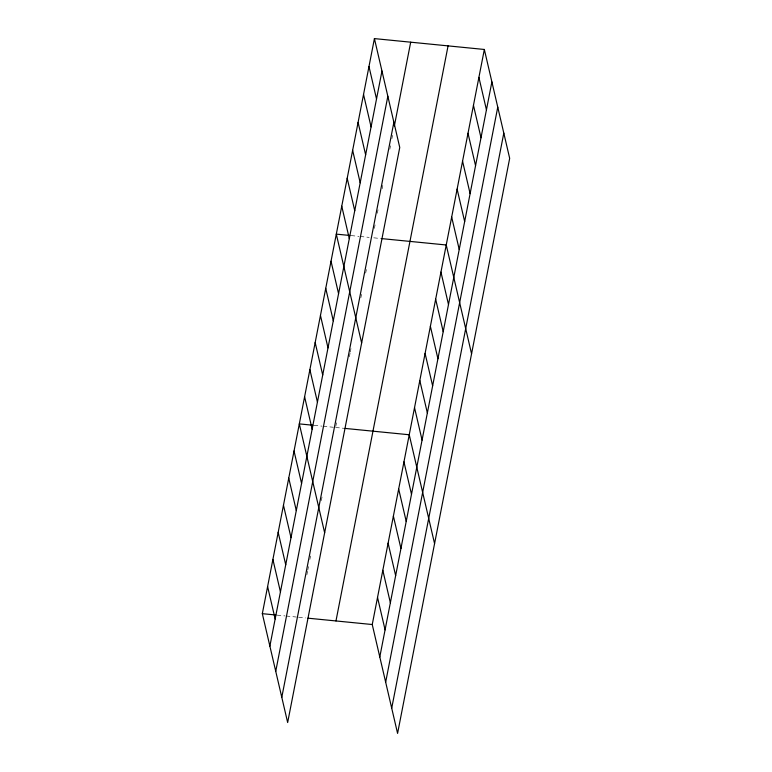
<?xml version="1.0" encoding="UTF-8"?>
<svg xmlns="http://www.w3.org/2000/svg" width="772" height="772" viewBox="0 0 772 772"><rect width="100%" height="100%" fill="white"/><g stroke="black" fill="none" stroke-linecap="round" stroke-linejoin="round"><path stroke-width="0.58" stroke-dasharray="3.86 2.9" d="M306.87 574.822L307.555 571.28M307.787 570.103L308.472 566.571M309.852 559.497L310.547 555.965M321.345 500.565L322.03 497.023M335.82 426.298L336.505 422.767M349.378 356.76L350.063 353.219M350.295 352.042L350.98 348.51M360.862 297.818L361.557 294.286M365.687 273.066L366.382 269.534M374.401 228.396L375.076 224.903M377.344 213.265L378.029 209.781M382.111 188.831L382.787 185.338M389.821 149.257L390.507 145.763M391.867 138.786L392.543 135.293M351.048 235.576L358.98 236.367M360.109 236.473L369.18 237.371M373.754 237.824L380.76 238.519M314.05 425.353L321.982 426.134M323.121 426.25L333.321 427.254M335.588 427.485L343.762 428.286M277.061 615.13L284.993 615.911M286.123 616.027L296.332 617.031M298.6 617.253L305.606 617.947"/><path stroke-width="1.16" d="M374.42 38.6L399.751 147.471L287.657 722.534L262.326 613.672L374.42 38.6L484.343 49.466L509.674 158.328L397.58 733.4L372.249 624.529L484.343 49.466M269.872 646.106L381.966 71.043M275.739 671.331L387.843 96.259M281.79 697.319L393.884 122.246M394.357 125.981L410.694 42.18M335.974 620.949L448.069 45.876M379.795 656.972L491.889 81.9M385.662 682.197L497.766 107.125M391.713 708.175L503.807 133.112M349.909 235.47L336.303 234.128L361.643 342.99M381.928 238.635L446.235 244.985L471.567 353.856M312.921 425.237L299.314 423.896L324.645 532.767M344.93 428.402L409.237 434.761L434.568 543.623M262.326 613.672L275.922 615.014M307.941 618.179L372.249 624.529M478.901 77.393L486.447 109.836M473.458 105.33L481.004 137.763M468.006 133.257L475.562 165.7M462.563 161.194L470.109 193.627M457.12 189.121L464.667 221.564M451.678 217.057L459.224 249.491M440.947 272.101L448.493 304.535M435.659 299.208L443.205 331.651M430.38 326.315L437.927 358.758M368.977 66.537L376.524 98.97M425.092 353.431L432.638 385.865M363.535 94.464L371.081 126.907M419.804 380.538L427.36 412.981M358.083 122.401L365.638 154.834M414.525 407.645L422.072 440.088M352.64 150.328L360.186 182.771M347.197 178.264L354.744 210.698M403.949 461.868L411.505 494.312M341.755 206.192L349.301 238.635M398.67 488.985L406.217 521.418M393.382 516.092L400.929 548.535M331.024 261.235L338.57 293.669M388.104 543.198L395.65 575.642M325.736 288.342L333.282 320.785M382.815 570.315L390.362 602.749M320.457 315.458L328.003 347.892M377.527 597.422L385.083 629.865M315.169 342.565L322.715 375.009M309.881 369.672L317.437 402.115M304.602 396.789L312.149 429.222M294.026 451.002L301.582 483.446M288.747 478.119L296.294 510.553M283.459 505.226L291.005 537.669M278.171 532.342L285.727 564.776M272.892 559.449L280.439 591.892M267.604 586.556L275.15 618.999"/></g></svg>
